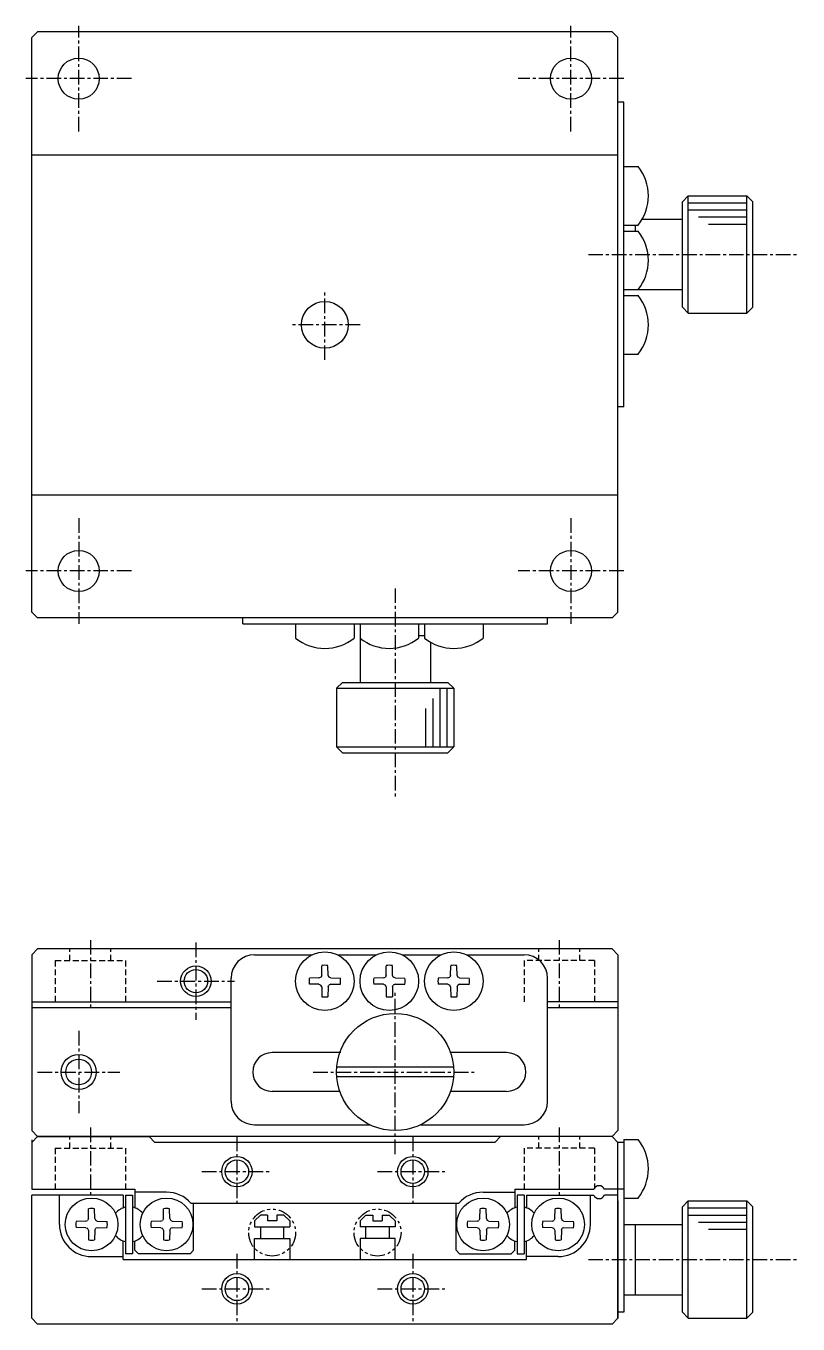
# Model space of a CAD drawing. Extents: x 319 to 523, y -75 to 171.
# Drawn here: x 388 to 453.9, y 60.2 to 171 of the extents above; entities that cross this region are included whole.
import ezdxf

# ---------------------------------------------------------------- set-up
doc = ezdxf.new("R2010")
doc.units = 0
for name, pattern in [('CENTER', [2, 1.25, -0.25, 0.25, -0.25]), ('DASHED', [0.75, 0.5, -0.25]), ('PHANTOM', [2.5, 1.25, -0.25, 0.25, -0.25, 0.25, -0.25])]:
    doc.linetypes.add(name, pattern=pattern)
doc.layers.get('0').update_dxf_attribs({"linetype": 'CONTINUOUS'})
doc.layers.add('CENTER', color=1, linetype='CENTER')

msp = doc.modelspace()

# ---------------------------------------------------------------- linework, layer by layer
at = {"color": 7, "linetype": 'CONTINUOUS'}
for p, q in [((388.99, 170.49), (388.49, 169.99)), ((388.49, 120.99), (388.49, 169.99)), ((437.99, 170.49), (388.99, 170.49)), ((438.49, 169.99), (437.99, 170.49)), ((438.49, 120.99), (438.49, 169.99)), ((438.99, 164.49), (438.49, 164.49)), ((438.99, 138.49), (438.99, 164.49)), ((388.49, 159.99), (438.49, 159.99)), ((438.99, 158.99), (440.21, 158.99)), ((443.99, 155.99), (444.49, 156.49)), ((444.49, 146.49), (444.49, 156.49)), ((444.49, 156.49), (449.49, 156.49)), ((449.49, 146.49), (449.49, 156.49)), ((449.49, 156.49), (449.99, 155.99)), ((443.99, 146.99), (443.99, 155.99)), ((449.99, 146.99), (449.99, 155.99)), ((438.99, 153.99), (440.21, 153.99)), ((439.99, 153.49), (439.99, 153.99)), ((440.56, 154.49), (443.99, 154.49)), ((438.99, 153.49), (440.21, 153.49)), ((438.99, 148.49), (440.21, 148.49)), ((438.99, 148.49), (443.99, 148.49)), ((438.99, 147.99), (440.21, 147.99)), ((444.49, 146.49), (443.99, 146.99)), ((444.49, 146.49), (449.49, 146.49)), ((449.99, 146.99), (449.49, 146.49)), ((438.99, 142.99), (440.21, 142.99)), ((438.99, 138.49), (438.49, 138.49)), ((388.49, 130.99), (438.49, 130.99)), ((388.49, 120.99), (388.99, 120.49)), ((438.49, 120.99), (437.99, 120.49)), ((437.99, 120.49), (388.99, 120.49)), ((406.49, 119.99), (406.49, 120.49)), ((406.49, 119.99), (432.49, 119.99)), ((410.99, 119.99), (410.99, 118.76)), ((415.99, 119.99), (415.99, 118.76)), ((416.49, 119.99), (416.49, 118.76)), ((416.49, 119.99), (416.49, 114.99)), ((421.49, 119.99), (421.49, 118.76)), ((421.99, 119.99), (421.99, 118.76)), ((426.99, 119.99), (426.99, 118.76)), ((432.49, 119.99), (432.49, 120.49)), ((421.49, 118.99), (421.99, 118.99)), ((422.49, 118.42), (422.49, 114.99)), ((414.49, 114.49), (414.99, 114.99)), ((414.49, 114.49), (424.49, 114.49)), ((414.49, 114.49), (414.49, 109.49)), ((414.99, 114.99), (423.99, 114.99)), ((423.99, 114.99), (424.49, 114.49)), ((424.49, 114.49), (424.49, 109.49)), ((414.49, 109.49), (424.49, 109.49)), ((414.99, 108.99), (414.49, 109.49)), ((414.99, 108.99), (423.99, 108.99)), ((424.49, 109.49), (423.99, 108.99)), ((388.99, 92.25), (388.49, 91.75)), ((388.99, 92.25), (388.49, 91.75)), ((437.99, 92.25), (388.99, 92.25)), ((437.99, 92.25), (438.49, 91.75)), ((438.49, 91.75), (437.99, 92.25)), ((388.49, 91.75), (388.49, 76.75)), ((407.49, 91.75), (412.4, 91.75)), ((408.49, 91.75), (412.4, 91.75)), ((413.22, 89.98), (413.23, 90.82)), ((413.77, 89.98), (413.75, 90.82)), ((414.58, 91.75), (417.9, 91.75)), ((418.72, 89.98), (418.73, 90.82)), ((419.27, 89.98), (419.25, 90.82)), ((420.08, 91.75), (423.4, 91.75)), ((424.22, 89.98), (424.23, 90.82)), ((424.77, 89.98), (424.75, 90.82)), ((425.58, 91.75), (430.49, 91.75)), ((438.49, 91.75), (438.49, 76.75)), ((405.49, 79.25), (405.49, 89.75)), ((412.99, 89.77), (412.17, 89.76)), ((412.99, 89.77), (413.16, 89.85)), ((413.22, 89.98), (413.16, 89.85)), ((413.77, 89.98), (413.83, 89.85)), ((413.99, 89.77), (413.83, 89.85)), ((413.99, 89.77), (414.82, 89.76)), ((418.49, 89.77), (417.67, 89.76)), ((418.49, 89.77), (418.66, 89.85)), ((418.72, 89.98), (418.66, 89.85)), ((419.27, 89.98), (419.33, 89.85)), ((419.49, 89.77), (419.33, 89.85)), ((419.49, 89.77), (420.32, 89.76)), ((423.99, 89.77), (423.17, 89.76)), ((423.99, 89.77), (424.16, 89.85)), ((424.22, 89.98), (424.16, 89.85)), ((424.77, 89.98), (424.83, 89.85)), ((424.99, 89.77), (424.83, 89.85)), ((424.99, 89.77), (425.82, 89.76)), ((432.49, 79.25), (432.49, 89.75)), ((412.99, 89.23), (412.17, 89.24)), ((412.99, 89.23), (413.16, 89.15)), ((413.22, 89.02), (413.16, 89.15)), ((413.22, 89.02), (413.23, 88.17)), ((413.77, 89.02), (413.75, 88.17)), ((413.77, 89.02), (413.83, 89.15)), ((413.99, 89.23), (413.83, 89.15)), ((413.99, 89.23), (414.82, 89.24)), ((418.49, 89.23), (417.67, 89.24)), ((418.49, 89.23), (418.66, 89.15)), ((418.72, 89.02), (418.66, 89.15)), ((418.72, 89.02), (418.73, 88.17)), ((419.27, 89.02), (419.25, 88.17)), ((419.27, 89.02), (419.33, 89.15)), ((419.49, 89.23), (419.33, 89.15)), ((419.49, 89.23), (420.32, 89.24)), ((423.99, 89.23), (423.17, 89.24)), ((423.99, 89.23), (424.16, 89.15)), ((424.22, 89.02), (424.16, 89.15)), ((424.22, 89.02), (424.23, 88.17)), ((424.77, 89.02), (424.75, 88.17)), ((424.77, 89.02), (424.83, 89.15)), ((424.99, 89.23), (424.83, 89.15)), ((424.99, 89.23), (425.82, 89.24)), ((388.49, 87.75), (405.49, 87.75)), ((438.49, 87.75), (432.49, 87.75)), ((388.49, 87.25), (405.49, 87.25)), ((432.49, 87.25), (438.49, 87.25)), ((414.85, 83.4), (408.99, 83.4)), ((428.99, 83.4), (424.14, 83.4)), ((424.48, 82.15), (414.51, 82.15)), ((424.48, 81.35), (414.51, 81.35)), ((414.71, 80.1), (408.99, 80.1)), ((428.99, 80.1), (424.28, 80.1)), ((388.99, 76.25), (388.49, 76.75)), ((407.49, 77.25), (417.31, 77.25)), ((421.67, 77.25), (430.49, 77.25)), ((437.99, 76.25), (438.49, 76.75)), ((388.99, 76.25), (388.49, 75.75)), ((388.49, 75.95), (388.49, 71.75)), ((437.99, 76.25), (388.99, 76.25)), ((388.99, 76.25), (398.49, 76.25)), ((398.49, 76.25), (398.99, 75.75)), ((427.99, 75.75), (398.99, 75.75)), ((428.49, 76.25), (427.99, 75.75)), ((437.99, 76.25), (428.49, 76.25)), ((437.99, 76.25), (438.49, 75.75)), ((438.99, 75.75), (438.49, 75.75)), ((438.49, 71.75), (438.49, 75.75)), ((438.99, 76), (440.21, 76)), ((438.99, 76), (438.99, 61.25)), ((388.49, 71.75), (397.29, 71.75)), ((396.29, 71.25), (388.49, 71.25)), ((388.49, 60.75), (388.49, 71.25)), ((390.84, 68.75), (390.84, 71.25)), ((396.29, 71.25), (396.29, 70.16)), ((396.49, 71.25), (396.49, 66.25)), ((396.49, 71.25), (397.09, 71.25)), ((397.09, 71.25), (397.09, 66.25)), ((397.29, 71.75), (397.29, 70.16)), ((399.99, 71.5), (397.29, 71.5)), ((426.99, 71.5), (429.69, 71.5)), ((429.69, 71.75), (436.43, 71.75)), ((429.69, 71.75), (429.69, 70.16)), ((429.89, 71.25), (429.89, 66.25)), ((430.49, 71.25), (429.89, 71.25)), ((430.49, 71.25), (430.49, 66.25)), ((430.69, 71.25), (436.43, 71.25)), ((430.69, 71.25), (430.69, 70.16)), ((436.14, 68.75), (436.14, 71.25)), ((438.99, 71.75), (437.35, 71.75)), ((438.49, 71.25), (437.35, 71.25)), ((438.49, 60.75), (438.49, 71.75)), ((438.99, 71), (440.21, 71)), ((393.32, 69.25), (393.33, 70.07)), ((393.87, 69.25), (393.85, 70.07)), ((399.72, 69.25), (399.73, 70.07)), ((400.27, 69.25), (400.25, 70.07)), ((402.07, 70.55), (424.91, 70.55)), ((402.29, 66.55), (402.29, 70.55)), ((424.69, 66.55), (424.69, 70.55)), ((426.72, 69.25), (426.73, 70.07)), ((427.27, 69.25), (427.25, 70.07)), ((433.12, 69.25), (433.13, 70.07)), ((433.67, 69.25), (433.65, 70.07)), ((438.49, 70.75), (438.49, 60.75)), ((443.99, 70.25), (444.49, 70.75)), ((443.99, 61.25), (443.99, 70.25)), ((444.49, 60.75), (444.49, 70.75)), ((444.49, 70.75), (449.49, 70.75)), ((449.49, 60.75), (449.49, 70.75)), ((449.49, 70.75), (449.99, 70.25)), ((449.99, 61.25), (449.99, 70.25)), ((393.11, 69.02), (392.27, 69.01)), ((393.11, 69.02), (393.24, 69.08)), ((393.32, 69.25), (393.24, 69.08)), ((393.87, 69.25), (393.94, 69.08)), ((394.07, 69.02), (393.94, 69.08)), ((394.07, 69.02), (394.92, 69.01)), ((399.51, 69.02), (398.67, 69.01)), ((399.51, 69.02), (399.64, 69.08)), ((399.72, 69.25), (399.64, 69.08)), ((400.27, 69.25), (400.34, 69.08)), ((400.47, 69.02), (400.34, 69.08)), ((400.47, 69.02), (401.32, 69.01)), ((407.49, 69.05), (407.99, 69.55)), ((407.49, 69.05), (407.49, 68.55)), ((408.59, 69.55), (407.99, 69.55)), ((408.59, 69.55), (408.59, 69.05)), ((409.39, 69.05), (408.59, 69.05)), ((409.99, 69.55), (409.39, 69.55)), ((409.39, 69.55), (409.39, 69.05)), ((410.49, 69.05), (409.99, 69.55)), ((410.49, 69.05), (410.49, 68.55)), ((416.49, 69.05), (416.99, 69.55)), ((416.49, 69.05), (416.49, 68.55)), ((416.99, 69.55), (417.59, 69.55)), ((417.59, 69.55), (417.59, 69.05)), ((417.59, 69.05), (418.39, 69.05)), ((418.39, 69.55), (418.99, 69.55)), ((418.39, 69.55), (418.39, 69.05)), ((419.49, 69.05), (418.99, 69.55)), ((419.49, 69.05), (419.49, 68.55)), ((426.51, 69.02), (425.67, 69.01)), ((426.51, 69.02), (426.64, 69.08)), ((426.72, 69.25), (426.64, 69.08)), ((427.27, 69.25), (427.34, 69.08)), ((427.47, 69.02), (427.34, 69.08)), ((427.47, 69.02), (428.32, 69.01)), ((432.91, 69.02), (432.07, 69.01)), ((432.91, 69.02), (433.04, 69.08)), ((433.12, 69.25), (433.04, 69.08)), ((433.67, 69.25), (433.74, 69.08)), ((433.87, 69.02), (433.74, 69.08)), ((433.87, 69.02), (434.72, 69.01)), ((438.99, 68.75), (443.99, 68.75)), ((439.99, 62.75), (439.99, 68.75)), ((393.11, 68.47), (392.27, 68.49)), ((393.11, 68.47), (393.24, 68.42)), ((393.32, 68.25), (393.24, 68.42)), ((393.32, 68.25), (393.33, 67.42)), ((393.87, 68.25), (393.85, 67.42)), ((393.87, 68.25), (393.94, 68.42)), ((394.07, 68.47), (393.94, 68.42)), ((394.07, 68.47), (394.92, 68.49)), ((399.51, 68.47), (398.67, 68.49)), ((399.51, 68.47), (399.64, 68.42)), ((399.72, 68.25), (399.64, 68.42)), ((399.72, 68.25), (399.73, 67.42)), ((400.27, 68.25), (400.25, 67.42)), ((400.27, 68.25), (400.34, 68.42)), ((400.47, 68.47), (400.34, 68.42)), ((400.47, 68.47), (401.32, 68.49)), ((407.49, 68.55), (410.49, 68.55)), ((407.49, 67.55), (410.49, 67.55)), ((407.49, 65.75), (407.49, 67.55)), ((407.99, 68.55), (407.99, 67.55)), ((409.99, 67.55), (409.99, 68.55)), ((410.49, 67.55), (410.49, 65.75)), ((419.49, 68.55), (416.49, 68.55)), ((419.49, 67.55), (416.49, 67.55)), ((416.49, 67.55), (416.49, 65.75)), ((416.99, 67.55), (416.99, 68.55)), ((418.99, 68.55), (418.99, 67.55)), ((419.49, 65.75), (419.49, 67.55)), ((426.51, 68.47), (425.67, 68.49)), ((426.51, 68.47), (426.64, 68.42)), ((426.72, 68.25), (426.64, 68.42)), ((426.72, 68.25), (426.73, 67.42)), ((427.27, 68.25), (427.25, 67.42)), ((427.27, 68.25), (427.34, 68.42)), ((427.47, 68.47), (427.34, 68.42)), ((427.47, 68.47), (428.32, 68.49)), ((432.91, 68.47), (432.07, 68.49)), ((432.91, 68.47), (433.04, 68.42)), ((433.12, 68.25), (433.04, 68.42)), ((433.12, 68.25), (433.13, 67.42)), ((433.67, 68.25), (433.65, 67.42)), ((433.67, 68.25), (433.74, 68.42)), ((433.87, 68.47), (433.74, 68.42)), ((433.87, 68.47), (434.72, 68.49)), ((396.29, 65.75), (396.29, 67.34)), ((397.29, 66.55), (397.29, 67.34)), ((397.29, 66.55), (397.59, 66.25)), ((401.99, 66.25), (402.29, 66.55)), ((424.99, 66.25), (424.69, 66.55)), ((429.39, 66.25), (429.69, 66.55)), ((429.69, 66.55), (429.69, 67.34)), ((430.69, 65.75), (430.69, 67.34)), ((393.59, 66), (396.29, 66)), ((396.29, 65.75), (430.69, 65.75)), ((397.09, 66.25), (396.49, 66.25)), ((401.99, 66.25), (397.59, 66.25)), ((424.99, 66.25), (429.39, 66.25)), ((429.89, 66.25), (430.49, 66.25)), ((433.39, 66), (430.69, 66)), ((438.99, 62.75), (443.99, 62.75)), ((438.99, 61.25), (438.49, 61.25)), ((444.49, 60.75), (443.99, 61.25)), ((449.99, 61.25), (449.49, 60.75)), ((388.49, 60.75), (388.99, 60.25)), ((437.99, 60.25), (388.99, 60.25)), ((438.49, 60.75), (437.99, 60.25)), ((444.49, 60.75), (449.49, 60.75))]:
    msp.add_line(p, q, dxfattribs=at)
at = {"color": 3, "linetype": 'CONTINUOUS'}
for p, q in [((444.49, 155.89), (449.49, 155.89)), ((444.49, 155.29), (449.49, 155.29)), ((445.36, 154.69), (449.49, 154.69)), ((446.23, 154.09), (449.49, 154.09)), ((423.29, 114.49), (423.29, 109.49)), ((423.89, 114.49), (423.89, 109.49)), ((422.69, 113.62), (422.69, 109.49)), ((422.09, 112.75), (422.09, 109.49)), ((444.49, 70.15), (449.49, 70.15)), ((444.49, 69.55), (449.49, 69.55)), ((445.36, 68.95), (449.49, 68.95)), ((446.23, 68.35), (449.49, 68.35))]:
    msp.add_line(p, q, dxfattribs=at)
at = {"color": 3, "linetype": 'DASHED'}
for p, q in [((391.74, 91.25), (391.74, 92.25)), ((395.24, 91.25), (395.24, 92.25)), ((431.74, 91.25), (431.74, 92.25)), ((435.24, 91.25), (435.24, 92.25)), ((390.49, 91.25), (396.49, 91.25)), ((390.49, 91.25), (390.49, 87.75)), ((396.49, 91.25), (396.49, 87.75)), ((436.49, 91.25), (430.49, 91.25)), ((430.49, 91.25), (430.49, 87.75)), ((436.49, 91.25), (436.49, 87.75)), ((391.74, 75.25), (391.74, 76.25)), ((395.24, 75.25), (395.24, 76.25)), ((431.74, 75.25), (431.74, 76.25)), ((435.24, 75.25), (435.24, 76.25)), ((390.49, 75.25), (396.49, 75.25)), ((390.49, 75.25), (390.49, 71.75)), ((396.49, 75.25), (396.49, 71.75)), ((436.49, 75.25), (430.49, 75.25)), ((430.49, 75.25), (430.49, 71.75)), ((436.49, 75.25), (436.49, 71.75))]:
    msp.add_line(p, q, dxfattribs=at)
at = {"color": 7, "linetype": 'CONTINUOUS'}
for centre, radius in [((392.49, 166.49), 1.75), ((434.49, 166.49), 1.75), ((413.49, 145.49), 2), ((392.49, 124.49), 1.75), ((434.49, 124.49), 1.75), ((413.49, 89.5), 2.5), ((418.99, 89.5), 2.5), ((424.49, 89.5), 2.5), ((402.49, 89.5), 1), ((419.49, 81.75), 5), ((392.49, 81.75), 1.1), ((405.99, 73.25), 1), ((420.99, 73.25), 1), ((393.59, 68.75), 2.25), ((399.99, 68.75), 2.25), ((426.99, 68.75), 2.25), ((433.39, 68.75), 2.25), ((405.99, 63.25), 1), ((420.99, 63.25), 1)]:
    msp.add_circle(centre, radius, dxfattribs=at)
at = {"color": 3, "linetype": 'CONTINUOUS'}
for centre, radius in [((402.49, 89.5), 1.3), ((392.49, 81.75), 1.5), ((405.99, 73.25), 1.3), ((420.99, 73.25), 1.3), ((405.99, 63.25), 1.3), ((420.99, 63.25), 1.3)]:
    msp.add_circle(centre, radius, dxfattribs=at)
at = {"color": 3, "linetype": 'PHANTOM'}
for centre in [(408.99, 68.05), (417.99, 68.05)]:
    msp.add_circle(centre, 2, dxfattribs=at)
at = {"color": 7, "linetype": 'CONTINUOUS'}
for centre, radius, start, end in [((437.09, 156.49), 4, 321.3178, 38.6822), ((437.09, 150.99), 4, 321.3178, 38.6822), ((437.09, 145.49), 4, 321.3178, 38.6822), ((413.49, 121.89), 4, 231.3178, 308.6822), ((418.99, 121.89), 4, 231.3178, 308.6822), ((424.49, 121.89), 4, 231.3178, 308.6822), ((407.49, 89.75), 2, 90, 180), ((413.49, 89.5), 1.35, 78.8959, 101.1041), ((418.99, 89.5), 1.35, 78.8959, 101.1041), ((424.49, 89.5), 1.35, 78.8959, 101.1041), ((430.49, 89.75), 2, 0, 90), ((413.49, 89.5), 1.35, 168.8959, 191.1041), ((413.49, 89.5), 1.35, 348.8959, 11.1041), ((418.99, 89.5), 1.35, 168.8959, 191.1041), ((418.99, 89.5), 1.35, 348.8959, 11.1041), ((424.49, 89.5), 1.35, 168.8959, 191.1041), ((424.49, 89.5), 1.35, 348.8959, 11.1041), ((413.49, 89.5), 1.35, 258.8959, 281.1041), ((418.99, 89.5), 1.35, 258.8959, 281.1041), ((424.49, 89.5), 1.35, 258.8959, 281.1041), ((408.99, 81.75), 1.65, 90, 270), ((428.99, 81.75), 1.65, 270, 90), ((407.49, 79.25), 2, 180, 270), ((430.49, 79.25), 2, 270, 0), ((437.09, 73.5), 4, 321.3178, 38.6822), ((436.89, 71.55), 0.5, 23.5782, 156.4218), ((399.99, 68.75), 2.75, 40.8851, 90), ((426.99, 68.75), 2.75, 90, 139.1149), ((436.89, 71.45), 0.5, 203.5782, 336.4218), ((393.59, 68.75), 1.35, 78.8959, 101.1041), ((396.79, 68.75), 1.5, 101.537, 140.6872), ((396.79, 68.75), 1.5, 39.3129, 78.463), ((399.99, 68.75), 1.35, 78.8959, 101.1041), ((426.99, 68.75), 1.35, 78.8959, 101.1041), ((430.19, 68.75), 1.5, 101.537, 140.6871), ((430.19, 68.75), 1.5, 39.3129, 78.463), ((433.39, 68.75), 1.35, 78.8959, 101.1041), ((393.59, 68.75), 2.75, 180, 270), ((393.59, 68.75), 1.35, 168.8959, 191.1041), ((393.59, 68.75), 1.35, 348.8959, 11.1041), ((399.99, 68.75), 1.35, 168.8959, 191.1041), ((399.99, 68.75), 1.35, 348.8959, 11.1041), ((426.99, 68.75), 1.35, 168.8959, 191.1041), ((426.99, 68.75), 1.35, 348.8959, 11.1041), ((433.39, 68.75), 1.35, 168.8959, 191.1041), ((433.39, 68.75), 2.75, 270, 0), ((433.39, 68.75), 1.35, 348.8959, 11.1041), ((396.79, 68.75), 1.5, 219.3129, 258.463), ((396.79, 68.75), 1.5, 281.537, 320.6871), ((430.19, 68.75), 1.5, 219.3129, 258.463), ((430.19, 68.75), 1.5, 281.537, 320.6871), ((393.59, 68.75), 1.35, 258.8959, 281.1041), ((399.99, 68.75), 1.35, 258.8959, 281.1041), ((426.99, 68.75), 1.35, 258.8959, 281.1041), ((433.39, 68.75), 1.35, 258.8959, 281.1041)]:
    msp.add_arc(centre, radius, start, end, dxfattribs=at)
at = {"layer": 'CENTER', "color": 1, "linetype": 'CENTER'}
for p, q in [((392.49, 161.99), (392.49, 170.99)), ((434.49, 161.99), (434.49, 170.99)), ((396.99, 166.49), (387.99, 166.49)), ((438.99, 166.49), (429.99, 166.49)), ((435.97, 151.49), (453.86, 151.49)), ((413.49, 142.49), (413.49, 148.49)), ((416.49, 145.49), (410.49, 145.49)), ((392.49, 128.99), (392.49, 119.99)), ((434.49, 128.99), (434.49, 119.99)), ((396.99, 124.49), (387.99, 124.49)), ((438.99, 124.49), (429.99, 124.49)), ((419.49, 123.01), (419.49, 105.12)), ((393.49, 93.01), (393.49, 87.27)), ((402.49, 92.8), (402.49, 86.2)), ((433.49, 93.01), (433.49, 87.27)), ((399.19, 89.5), (405.79, 89.5)), ((419.49, 74.75), (419.49, 88.75)), ((392.49, 85.25), (392.49, 78.25)), ((388.99, 81.75), (395.99, 81.75)), ((412.49, 81.75), (426.49, 81.75)), ((393.49, 77.01), (393.49, 71.27)), ((433.49, 77.01), (433.49, 71.27)), ((405.99, 76.25), (405.99, 70.25)), ((420.99, 76.25), (420.99, 70.25)), ((402.99, 73.25), (408.99, 73.25)), ((417.99, 73.25), (423.99, 73.25)), ((405.99, 66.25), (405.99, 60.25)), ((420.99, 66.25), (420.99, 60.25)), ((435.97, 65.75), (453.86, 65.75)), ((402.99, 63.25), (408.99, 63.25)), ((417.99, 63.25), (423.99, 63.25))]:
    msp.add_line(p, q, dxfattribs=at)

doc.saveas('drawing.dxf')
